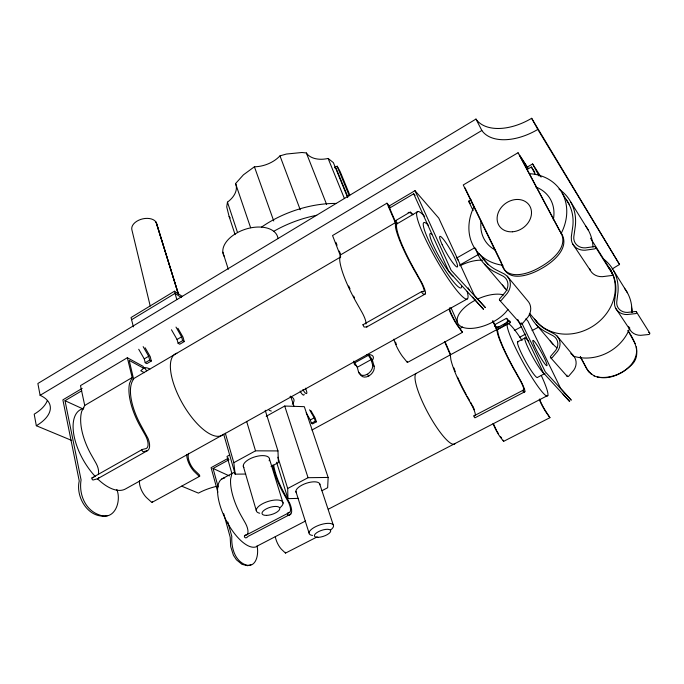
<?xml version="1.0" encoding="UTF-8"?>
<svg xmlns="http://www.w3.org/2000/svg" width="684" height="684" viewBox="0 0 684 684"><rect width="100%" height="100%" fill="white"/><g stroke="black" fill="none" stroke-linecap="round" stroke-linejoin="round"><path stroke-width="1.03" d="M186.826 454.39L186.809 456.16A13.706 5.823 61.7 0 0 193.991 471.285L199.018 476.124A1.146 0.487 62 0 0 199.728 475.996A1.146 0.487 62 0 0 199.053 474.534L194.179 469.831A11.423 4.856 61.7 0 1 188.211 455.151L188.536 453.33M266.187 416.308L284.706 406.039L304.32 406.672L328.149 477.441L327.653 487.718L321.984 490.693M393.984 339.136L394.369 340.794A14.535 3.163 61 0 0 402.56 356.535L407.39 362.494L462.495 332.321L457.511 324.857A12.295 2.001 60.8 0 1 449.875 309.715L449.482 307.868M139.502 480.698L139.408 482.494A13.509 6.387 61.9 0 0 146.367 497.473L151.515 502.141A1.129 0.539 62.3 0 0 152.267 501.748M365.94 324.028A13.039 3.069 60.4 0 0 361.964 312.272L355.937 301.67A51.719 11.5 60.3 0 1 339.7 259.877L340.17 255.115L332.544 235.553L386.93 203.191L395.352 222.659L395.48 227.131A52.514 8.738 60.3 0 0 413.435 268.744L419.566 279.517A13.252 2.334 60.3 0 1 423.781 291.777C419.625 289.751 422.951 295.625 425.08 294.086A15.903 2.804 60.3 0 0 421.9 282.945L413.897 268.632A50.009 8.319 60.3 0 1 396.66 224.566L388.777 206.158L390.213 207.705L413.683 193.786L415.085 195.393M347.677 197.59L333.356 162.595L328.115 158.457A24.906 16.202 -23.3 0 1 306.346 152.959L301.943 152.498L286.382 154.045L279.978 155.875A25.881 17.237 -19.9 0 1 254.414 166.776L243.436 174.813L235.578 183.56A25.385 16.348 -16.9 0 1 227.456 202.148L226.729 206.919L229.123 216.529L235.091 234.629M407.45 362.46L407.151 361.443M362.956 324.755L364.059 327.012L366.692 327.003L425.08 294.086M229.781 454.911L227.02 456.433L231.902 473.55L230.628 479.031A40.117 15.835 63.1 0 0 240.879 515.18L245.471 523.277A9.995 4.113 63.6 0 1 247.044 534.666C242.051 534.683 245.052 540.522 248.001 536.418L290.751 514.077A12.141 4.489 63.2 0 0 289.751 503.313L283.732 492.309A38.655 13.697 62.8 0 1 273.643 465.111M98.385 473.884A12.056 6.122 60.4 0 0 96.17 463.47L90.604 453.646A48.008 23.119 60.2 0 1 81.695 411.392L84.722 405.458L80.49 385.614L127.335 357.741L132.166 377.551L129.584 383.279A48.701 21.101 60.2 0 0 139.775 425.491L145.427 435.46A12.235 5.592 60.4 0 1 146.239 448.524L142.263 449.499L91.998 477.894M493.053 423.473L493.13 423.712A12.081 2.12 61.9 0 0 500.072 436.811L503.578 441.368L549.936 417.676L546.123 411.768A10.192 1.334 61.5 0 1 539.531 399.029M492.89 320.693L497.713 331.056A41.134 5.523 61.2 0 0 514.616 369.967L521.165 381.629A12.953 1.821 61.3 0 1 524.85 391.744L476.209 417.163L474.901 417.813L474.209 416.958L473.892 415.923L523.799 389.871A10.799 1.513 61.3 0 0 519.404 378.987L514.436 370.249A43.195 5.797 61.2 0 1 497.73 334.271L496.712 329.662L492.762 321.164M503.638 441.385L503.219 440.205M275.293 536.641A11.372 4.378 64.1 0 0 281.363 549.201L285.459 553.082L285.587 552.304M127.335 357.741L143.178 366.376L143.649 368.24L140.776 370.754L144.358 372.686M334.502 167.828L337.144 166.203L340.119 171.487L349.798 195.025M182.243 296.386L174.454 291.213L131.046 317.538L133.389 326.858M131.593 319.71L175.07 293.376L181.303 297.506M612.06 269.145A36.893 16.305 -27.6 0 1 619.559 264.528L531.648 118.298A48.641 29.13 -31.1 0 1 475.961 119.076L37.868 383.502L40.108 395.326A42.836 21.144 -10.3 0 1 36.329 425.73L71.692 440.436M40.108 395.326L481.852 130.49A49.017 28.899 -30.8 0 0 537.821 129.438L619.559 264.528M82.157 388.401L62.877 399.858L79.241 480.963C75.308 497.738 89.176 519.874 107.833 515.574M386.93 203.191L389.41 205.85L414.991 190.665L438.777 218.136L474.397 295.385L485.435 307.638L451.158 270.317L414.991 190.665M116.844 489.53C121.641 501.321 114.69 521.285 99.223 514.872C85.064 510.059 78.72 493.908 81.08 479.929L65.014 400.713L81.764 390.778M145.136 347.771L150.172 356.518L151.326 361.007L146.889 363.623L145.222 362.708L144.256 358.886L148.693 356.261L143.153 346.634M177.908 328.269L182.996 337.109L184.244 341.581L179.721 344.257L178.114 343.291L177.062 339.478L181.585 336.802L175.993 327.08M145.222 362.708L149.668 360.083L151.326 361.007M178.114 343.291L182.645 340.615L184.244 341.581M395.19 220.889L410.383 211.946L412.956 214.793M84.722 405.458L132.166 377.551M340.17 255.115L395.352 222.659M83.893 407.861L82.054 408.947A45.597 22.367 60.2 0 0 74.077 435.99A45.597 22.367 60.2 0 0 95.324 476.534M132.679 379.192L340.735 256.919M395.976 224.455L418.069 211.467M518.053 152.754L463.256 184.954L501.269 263.075C505.621 281.406 528.45 274.139 539.744 267.35C552.048 260.647 570.55 245.761 559.461 230.457L518.053 152.754L528.347 168.76L531.382 166.99L534.794 172.231M473.148 210.595L468.6 201.216L471.122 199.745M527.398 166.973L532.597 163.946L541.095 177.105M456.314 257.124L456.972 257.851L474.927 247.642M459.657 265.101L478.107 254.653M362.888 324.797L421.754 291.538M93.853 477.346L92.143 477.817A1.206 0.616 60.9 0 0 92.049 479.065A1.206 0.616 60.9 0 0 93.169 479.988L97.573 478.774L147.411 450.679A14.68 6.712 60.4 0 0 148.009 438.393L140.784 425.055A46.375 20.101 60.2 0 1 133.619 379.175L129.199 360.4L143.649 368.24M467.232 298.959L125.471 488.957A45.597 22.367 60.2 0 1 97.41 478.672M354.492 362.99L368.334 355.304L371.113 359.613L372.498 364.521L374.105 366.214A8.191 5.763 -43.9 0 1 368.813 375.978A8.191 5.763 -43.9 0 1 360.229 373.866L358.596 372.199L357.279 367.274L353.808 361.143M357.279 367.274L371.113 359.613M459.802 328.602L462.606 327.063M228.524 458.109L211.091 467.659L217.837 492.206M218.17 486.982L213.066 468.463L228.978 459.751M152.156 502.295L199.625 476.303M310.895 410.622L315.093 417.924L316.41 421.797L312.52 423.918L311.425 423.259L310.305 419.959L314.195 417.838L309.578 409.81M245.693 474.055L235.151 474.157L233.817 462.683L255.517 450.833L277.969 450.927L278.422 462.546L271.078 466.514M311.425 423.259L315.315 421.139L316.41 421.797M494.635 324.755L506.562 318.257L510.469 322.574L496.815 329.996M496.08 328.397L509.717 320.984L510.469 322.574M221.821 478.988L232.15 473.379M311.972 430.014L507.477 323.823M231.902 473.55L234.697 472.028M514.3 330.569L521.559 326.644M519.814 337.178L525.466 334.143M532.049 330.603L538.641 327.063M517.626 341.838L524.859 337.956M298.386 498.379L287.93 498.645L287.69 488.496L308.057 477.697L328.149 477.441M244.444 535.982L289.785 512.316A10.115 3.736 63.2 0 0 287.802 500.987L283.15 492.788A40.587 14.39 62.8 0 1 272.719 465.12M305.586 520.977L258.219 545.524A38.047 15.544 63.2 0 1 225.463 519.036A38.047 15.544 63.2 0 1 224.694 477.945M328.329 509.195L547.807 395.455M285.561 553.074L317.222 536.863M290.751 514.077C288.109 517.908 285.168 512.248 289.785 512.316M462.495 332.321L457.827 326.14A14.757 2.403 60.8 0 1 449.362 310.245L449.277 309.98M524.85 391.744C523.739 393.445 521.704 389.769 523.799 389.871M473.892 415.923L475.166 415.308A10.653 2.001 61.7 0 0 471.302 404.321L466.394 395.694A42.647 7.669 61.5 0 1 450.884 359.656L450.294 354.876L444.583 341.632M250.9 564.787L247.565 565.702L241.939 564.3L236.459 559.82L233.432 555.28L230.662 546.456L230.2 537.214L223.736 513.684M147.411 450.679L143.332 451.688A1.231 0.564 60.8 0 1 142.229 450.73A1.231 0.564 60.8 0 1 142.263 449.499M597.277 376.969C614.702 380.321 639.514 366.744 636.394 346.856M594.003 375.824C606.375 381.022 620.687 375.037 629.955 366.385C642.464 356.467 635.316 341.265 627.997 330.74M181.722 486.179L198.428 493.121A32.225 13.261 -16.5 0 1 216.546 486.35M549.936 417.676L546.516 412.956A12.235 1.599 61.5 0 1 539.385 399.738L539.3 399.507M65.014 400.713L83.414 409.126M213.066 468.463L229.388 475.936M594.311 376.02L588.505 371.711L580.263 356.843M520.319 323.233A1.214 1.069 -37.8 0 0 522.337 323.677L528.014 316.983A14.552 12.671 -37.8 0 0 527.646 300.772L507.22 276.199L504.51 274.096L495.173 269.368A50.924 42.417 -35.1 0 1 482.596 257.782M566.976 375.183A1.086 0.983 -33.7 0 0 568.712 376.157L573.782 370.198A12.987 11.756 -34 0 0 573.209 355.458L557.067 336.041L554.57 334.066L546.012 329.543A45.229 39.39 -31.5 0 1 535.23 319.915M570.781 353.534L573.209 355.458M591.361 374.285L586.744 368.881L580.365 356.62M358.596 372.199A8.208 5.763 -43.9 0 0 367.18 374.302L368.796 375.986M334.758 167.084L336.195 168.572L347.814 196.949M562.958 394.018L569.686 401.542L543.37 372.797L517.797 319.548M472.524 297.07L483.52 309.356L448.875 271.608L413.683 193.786M457.271 259.202L457.929 259.929L456.972 257.851M550.56 357.578L567.045 376.183M499.611 300.182L520.498 323.754M525.902 318.761L527.988 321.181L560.641 388.384L571.268 400.166L545.259 371.805L521.678 322.839M484.469 264.178L505.647 288.939M536.188 324.549L552.971 344.189M478.74 253.422L488.367 264.768M529.613 313.375L537.179 322.284M468.6 201.216L470.532 203.652M229.123 216.529L230.217 217.948M500.397 436.443L501.68 438.136M144.341 367.547L146.641 370.805M572.602 243.795L590.309 270.351M615.745 308.39L629.673 329.295M528.347 168.76L519.806 155.764L560.213 231.577C571.79 246.924 553.33 262.194 540.788 268.915C529.749 275.361 507.537 282.962 502.714 265.443M369.309 355.287L372.344 359.989L374.105 366.214M562.214 193.127L569.584 204.858M590.557 238.237L610.957 270.71M595.525 247.018L612.325 273.728M636.445 311.921L649.629 332.886M613.548 270.496L627.373 292.692M570.815 202.079L588.326 230.183M171.47 329.765L177.062 339.478M138.724 349.276L144.256 358.886M306.21 412.828L310.305 419.959M467.155 396.233L469.6 400.533M470.583 402.26L471.558 403.979M635.188 343.693L628.006 330.586M531.648 118.298L537.821 129.438M532.597 163.946L539.12 176.062M531.382 166.99L535.358 174.394M472.02 404.842L472.926 406.57M475.961 119.076L481.852 130.49M465.017 187.903L501.663 263.16M471.575 201.789L474.294 207.372M502.124 264.109L502.347 264.597M468.215 287.887L469.104 289.828M450.901 307.552L457.348 322.07M389.41 205.85L390.213 207.705M445.216 342.068L450.517 354.338M337.144 166.203L349.285 195.778M328.115 158.457L344.403 198.497M306.346 152.959L326.601 204.371M335.912 242.341L337.05 245.257M339.315 251.079L340.452 253.986M279.978 155.875L300.25 209.8M254.414 166.776L273.754 220.992M305.526 388.179L306.543 391.154A4.164 1.291 61.1 0 1 306.227 393.565L305.748 393.351A4.164 1.291 61.1 0 1 302.944 389.529M235.578 183.56L250.618 227.712M314.195 417.838L315.315 421.139M227.456 202.148L237.545 232.577M290.632 396.13L293.958 406.168M319.565 483.545L333.228 524.833M284.706 406.039L308.057 477.697M222.864 252.208L228.311 269.325M295.873 491.411L309.031 532.947M265.212 410.289L277.969 450.927M277.892 457.203L287.69 488.496M276.592 462.239L287.93 498.645M178.413 294.017L156.029 222.078L178.37 294.171M269.513 459.118L283.056 503.116M178.404 294.163L156.816 224.036A12.799 8.028 -13.6 0 0 142.794 218.846A12.799 8.028 -13.6 0 0 131.832 229.593L150.215 306.022M246.633 421.378L255.517 450.833M243.282 466.129L256.261 510.495M225.327 433.211L233.817 462.683M223.771 434.502L235.151 474.157M174.454 291.213L176.788 299.481M181.585 336.802L182.645 340.615M227.815 521.969L231.791 536.376C231.226 547.132 234.424 560.452 245.505 564.796C256.568 568.566 259.005 553.441 256.987 545.815M148.693 356.261L149.668 360.083M36.329 425.73L34.2 414.171A42.553 21.366 -10.1 0 0 47.273 400.67M459.981 265.785A28.018 14.193 -24.7 0 1 482.613 260.219M507.964 309.322A28.591 13.663 -24.4 0 1 463.855 327.679A28.591 13.663 -24.4 0 1 475.5 300.105M477.218 299.259A28.591 13.663 -24.4 0 1 503.715 294.924M224.241 256.432A28.54 17.014 -18.2 0 1 245.026 229.354A28.54 17.014 -18.2 0 1 277.995 238.631M259.698 513.239A13.962 5.54 -17.7 0 1 260.185 505.177A13.962 5.54 -17.7 0 1 278.627 500.081A13.962 5.54 -17.7 0 1 280.081 507.614M243.889 467.557A13.629 5.891 -17.4 0 1 255.919 456.561A13.629 5.891 -17.4 0 1 269.154 460.794M312.554 535.444A12.851 4.737 -18.7 0 1 312.485 528.527A12.851 4.737 -18.7 0 1 329.611 523.388A12.851 4.737 -18.7 0 1 330.517 530.049M296.3 492.66A12.577 5.062 -18.6 0 1 306.398 483.229A12.577 5.062 -18.6 0 1 319.924 484.811M261.485 227.148A80.789 46.375 -20.3 0 1 336.451 203.456M273.856 231.26A81.251 46.008 -20.3 0 1 316.726 215.298M223.437 434.212A46.914 18.459 60.2 0 1 182.756 403.953A46.914 18.459 60.2 0 1 176.865 353.226M467.155 291.487A50.283 7.344 60.3 0 1 453.005 285.527A50.283 7.344 60.3 0 1 420.951 228.918A50.283 7.344 60.3 0 1 424.687 216.469M453.475 276.413A24.906 3.634 60.3 0 1 435.768 250.301A24.906 3.634 60.3 0 1 431.878 234.125M461.683 286.203A37.586 5.489 60.3 0 1 435.4 253.858A37.586 5.489 60.3 0 1 428.321 225.207M608.102 266.358A45.298 39.433 -31.6 0 1 595.277 324.575A45.298 39.433 -31.6 0 1 534.555 319.129M631.477 307.244A43.049 38.099 -29.6 0 1 632.161 312.34M629.793 327.978A43.049 38.099 -29.6 0 1 573.106 356.073M529.536 173.676A51.779 42.827 -35.5 0 1 561 233.74M502.766 265.247A51.779 42.827 -35.5 0 1 474.149 206.482M535.871 187.031A38.714 32.02 -35.5 0 1 553.305 219.761M495.028 249.908A38.714 32.02 -35.5 0 1 481.066 221.231M455.27 443.412A40.211 8.67 61.7 0 1 429.278 415.282A40.211 8.67 61.7 0 1 416.205 373.396M541.301 375.525A41.237 5.147 61.1 0 1 539.787 388.957A41.237 5.147 61.1 0 1 509.221 333.313A41.237 5.147 61.1 0 1 522.054 340.504M528.852 341.615A20.469 2.411 61.1 0 0 529.749 351.277A20.469 2.411 61.1 0 0 544.9 373.524L537.615 377.346A20.426 2.548 61.1 0 1 524.773 359.81A20.426 2.548 61.1 0 1 518.395 341.88M603.066 258.663A47.487 41.365 -31.5 0 1 617.994 292.102L616.737 302.054A11.756 10.32 -25.1 0 0 627.288 312.417L635.427 311.502A1.18 1.043 -24.1 0 1 636.616 312.434A1.18 1.043 -24.1 0 1 635.496 313.623L627.108 314.546A14.107 12.38 -25.1 0 1 614.651 305.363L614.471 302.106L615.728 292.171A45.229 39.39 -31.5 0 0 608.016 266.427M529.305 313.965A47.487 41.365 -31.5 0 0 544.738 331.355L553.296 335.887A11.286 10.08 -35.6 0 1 555.784 350.251L550.654 356.296A1.129 1.017 -35.4 0 0 550.748 357.766A1.129 1.017 -35.4 0 0 552.287 357.527L557.571 351.311A13.543 12.098 -35.6 0 0 557.067 336.041M624.458 288.246A45.554 40.219 -29.9 0 1 631.828 312.597M556.853 347.78A45.554 40.219 -29.9 0 1 550.287 340.957M648.654 332.475A1.129 1.009 -21.8 0 1 649.8 333.382A1.129 1.009 -21.8 0 1 648.723 334.51L640.651 335.331A13.526 12.004 -23 0 1 628.605 326.362M585.504 225.814A51.009 43.297 -33.8 0 1 592.994 246.95M507.092 290.401A51.009 43.297 -33.8 0 1 502.415 284.98M589.617 268.803A15.176 13.022 -28.1 0 0 602.347 276.687L611.291 275.549A1.265 1.094 -27.3 0 0 611.864 273.378M558.99 189.126A53.472 44.537 -35.1 0 1 575.372 225.737L573.808 236.758A13.278 11.2 -29.8 0 0 585.333 247.864L594.396 246.591A1.334 1.129 -29.1 0 1 595.704 247.582A1.334 1.129 -29.1 0 1 594.43 248.925L585.102 250.224A15.929 13.441 -29.8 0 1 571.439 240.486L571.294 236.886L572.859 225.882A50.924 42.417 -35.1 0 0 566.395 199.908M475.756 248.737A53.472 44.537 -35.1 0 0 493.737 271.403L503.065 276.139A12.714 10.867 -39 0 1 505.519 291.931L499.739 298.754A1.274 1.094 -39 0 0 499.816 300.387A1.274 1.094 -39 0 0 501.517 300.079L507.468 293.043A15.262 13.047 -39 0 0 507.22 276.199M99.035 477.492A14.467 7.344 60.4 0 1 97.573 478.774M396.404 344.531A12.115 2.642 61 0 1 395.549 342.12M367.308 326.157A15.646 3.685 60.4 0 1 366.692 327.003M354.551 297.873A49.248 10.944 60.3 0 1 353.594 296.052M350.011 288.81A49.248 10.944 60.3 0 1 348.703 285.972M498.465 433.673A10.063 1.761 61.9 0 1 497.157 431.459M496.729 430.681A10.063 1.761 61.9 0 1 493.976 424.696M466.18 394.506A40.612 7.302 61.5 0 1 457.579 377.192M455.211 371.463A40.612 7.302 61.5 0 1 453.902 367.889M473.106 406.894A12.791 2.403 61.7 0 1 474.431 409.759M372.498 364.521A8.208 5.763 -43.9 0 1 367.18 374.302M304.123 394.24A4.164 1.3 61.1 0 1 302.713 394.685A4.164 1.3 61.1 0 1 300.182 391.068M506.348 318.582A7.25 3.369 -24.5 0 1 506.049 323.087M504.766 324.173A7.25 3.369 -24.5 0 1 503.219 325.139M499.765 326.507A7.25 3.369 -24.5 0 1 494.549 326.012M397.43 223.078A8.781 5.01 -24.2 0 1 396.087 220.846M408.134 212.382A8.781 5.01 -24.2 0 1 412.23 214.34M143.469 367.761A8.234 4.258 -14.1 0 1 149.805 369.326M290.042 396.489A14.005 6.601 -18.2 0 1 292.299 404.193M271.317 411.033A14.005 6.601 -18.2 0 1 269.111 410.195M366.752 354.611A10.175 4.908 -20.8 0 1 371.839 360.921M356.62 365.863A10.175 4.908 -20.8 0 1 354.526 361.409M266.589 515.377A9.285 3.651 -17.7 0 0 279.824 508.46A9.285 3.651 -17.7 0 0 266.332 508.853A9.285 3.651 -17.7 0 0 266.589 515.377M318.317 537.342A8.55 3.121 -18.7 0 0 330.714 531.032A8.55 3.121 -18.7 0 0 318.65 531.571A8.55 3.121 -18.7 0 0 318.317 537.342M512.487 231.782A18.22 15.031 -35.7 0 0 530.032 206.508A18.22 15.031 -35.7 0 0 500.397 208.637A18.22 15.031 -35.7 0 0 512.487 231.782M442.172 244.616A17.613 2.462 60.3 0 0 457.254 266.974A17.613 2.462 60.3 0 0 446.353 243.35A17.613 2.462 60.3 0 0 442.172 244.616M534.298 345.463A14.475 1.633 61.1 0 0 546.55 365.641A14.475 1.633 61.1 0 0 538.881 348.011A14.475 1.633 61.1 0 0 534.298 345.463"/></g></svg>
